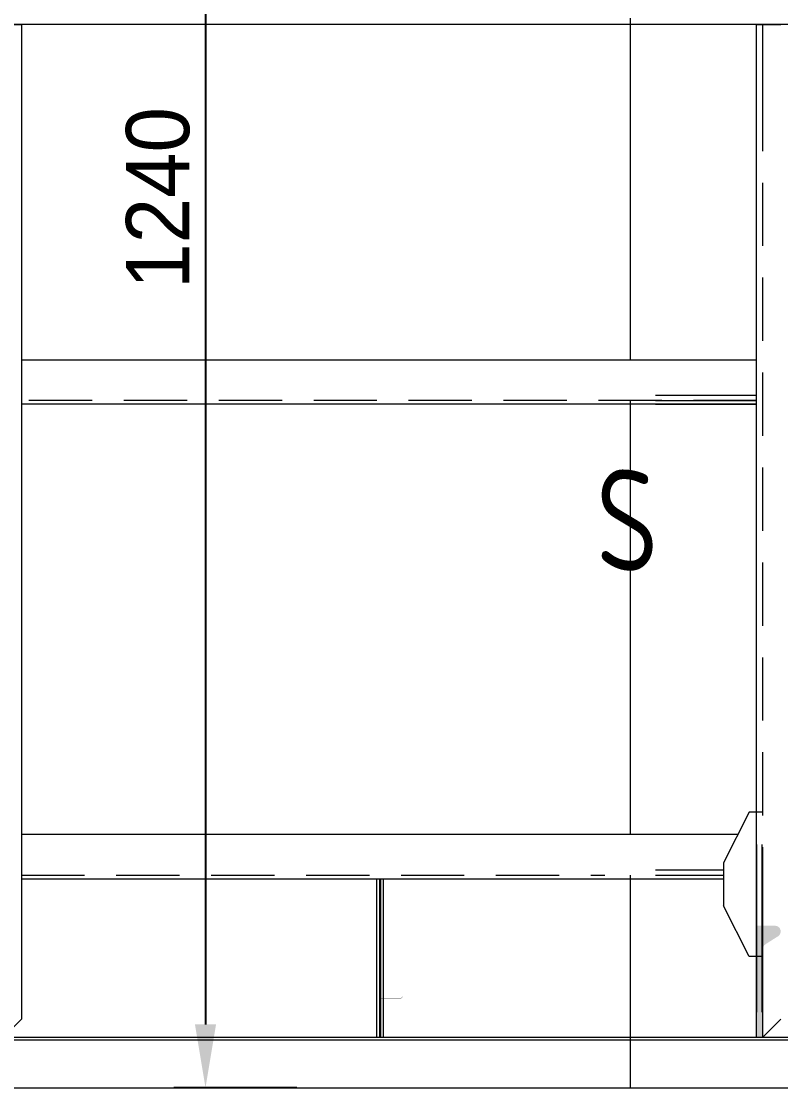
# Model space of a CAD drawing. Header units: millimetres. Extents: x 149544 to 197467, y -3118 to 25363.
# Drawn here: x 156837 to 157437, y 16106 to 16948 of the extents above; entities that cross this region are included whole.
import ezdxf

# ---------------------------------------------------------------- set-up
doc = ezdxf.new("R2010")
doc.units = ezdxf.units.MM
doc.header["$MEASUREMENT"] = 0
for name, pattern in [('K5LT32769', [0]), ('K5LT32791', [0]), ('K5LT32795', [75, 50, -25])]:
    doc.linetypes.add(name, pattern=pattern)
doc.styles.add('KTEXTSTYLE', font='GOST_AU.SHX', dxfattribs={"width": 0.96, "height": 5})
doc.dimstyles.new('PB20', dxfattribs={"dimscale": 20, "dimtxt": 2.5, "dimasz": 2.5, "dimexe": 1.25, "dimexo": 0, "dimtad": 1, "dimdec": 0, "dimtxsty": 'Standard', "dimcen": 2.5, "dimclrd": 7, "dimclre": 7, "dimclrt": 4, "dimadec": 0, "dimazin": 0, "dimtfac": 1, "dimtdec": 0, "dimtmove": 0, "dimatfit": 3, "dimfxl": 1.25, "dimarcsym": 0})

# ---------------------------------------------------------------- blocks, each defined once
blk = doc.blocks.new('*D2350')
at = {"color": 7, "lineweight": -2}
for p, q in [((156932.9, 17345.93), (157007.35, 17345.93)), ((156982.35, 17295.93), (156982.35, 16155.93)), ((157054.46, 16105.93), (156957.35, 16105.93))]:
    blk.add_line(p, q, dxfattribs=at)
at = {"color": 7}
for points in [[(156974.02, 17295.93), (156990.69, 17295.93), (156982.35, 17345.93)], [(156974.02, 16155.93), (156990.69, 16155.93), (156982.35, 16105.93)]]:
    blk.add_solid(points, dxfattribs=at)
at = {"layer": 'Defpoints', "color": 0}
for p in [(156932.9, 17345.93), (156982.35, 16105.93), (157054.46, 16105.93)]:
    blk.add_point(p, dxfattribs=at)
at = {"color": 4, "insert": (156944.85, 16808.93), "char_height": 50, "attachment_point": 5, "rotation": 90}
blk.add_mtext('\\H50.0;\\W0.965;\\Q0;\\H50.0;\\W0.965;\\Q0;\\Q0;1240', dxfattribs=at)

msp = doc.modelspace()

# ---------------------------------------------------------------- hatches: boundary and pattern name
msp.add_hatch(color=0).paths.add_polyline_path([(157417.84, 16145.93), (157422.84, 16145.93), (157422.84, 16215.46), (157423.08, 16216.97), (157423.77, 16218.29), (157424.84, 16219.27), (157434.84, 16225.61), (157436.11, 16226.9), (157436.78, 16228.65), (157436.7, 16230.55), (157435.9, 16232.24), (157434.53, 16233.4), (157432.84, 16233.81), (157417.84, 16233.81)])

# ---------------------------------------------------------------- linework, layer by layer
at = {"color": 0, "linetype": 'K5LT32769', "lineweight": 18}
for p, q in [((161195.53, 16945.93), (155779.84, 16945.93)), ((156817.84, 16945.93), (156836.84, 16945.93)), ((157317.81, 16950.93), (157317.81, 16680.93)), ((157417.84, 16945.93), (157436.84, 16945.93)), ((157417.84, 16145.93), (157417.84, 16945.93)), ((157417.84, 16945.93), (157422.84, 16945.93)), ((157422.84, 16845.93), (157422.84, 16945.93)), ((156836.84, 16680.93), (157417.84, 16680.93)), ((157317.81, 16648.93), (157317.81, 16305.93)), ((157337.84, 16648.93), (157408.34, 16648.93)), ((157408.34, 16648.93), (157417.84, 16648.93)), ((157417.84, 16645.93), (156836.84, 16645.93)), ((157337.84, 16645.93), (157408.34, 16645.93)), ((157408.34, 16645.93), (157417.84, 16645.93)), ((157412.05, 16323.52), (157391.68, 16283.68)), ((157422.68, 16323.52), (157412.05, 16323.52)), ((157403.06, 16305.93), (156837.46, 16305.93)), ((157417.84, 16297.93), (157417.84, 16165.63)), ((157421.84, 16297.93), (157421.84, 16165.63)), ((157391.68, 16283.68), (157391.68, 16249.5)), ((156836.84, 16270.93), (157391.68, 16270.93)), ((157117.84, 16145.93), (157117.84, 16270.93)), ((157119.84, 16270.93), (157119.84, 16145.93)), ((157120.84, 16145.93), (157120.84, 16270.93)), ((157122.84, 16270.93), (157122.84, 16145.93)), ((157317.81, 16273.93), (157317.81, 16105.93)), ((157337.84, 16273.93), (157391.68, 16273.93)), ((157337.84, 16270.93), (157391.68, 16270.93)), ((157412.05, 16209.66), (157391.68, 16249.5)), ((157422.84, 16145.93), (157422.84, 16245.93)), ((156836.84, 16226.03), (156836.84, 16159.93)), ((157117.84, 16178.89), (157117.84, 16201.61)), ((157120.84, 16178.89), (157120.84, 16201.61)), ((157422.68, 16209.66), (157412.05, 16209.66)), ((156822.84, 16145.93), (156836.84, 16159.93)), ((157422.84, 16145.93), (157436.84, 16159.93)), ((157417.84, 16145.93), (157422.84, 16145.93)), ((157417.84, 16145.93), (157422.84, 16145.93)), ((155189.72, 16105.93), (161267.53, 16105.93))]:
    msp.add_line(p, q, dxfattribs=at)
at = {"color": 2, "linetype": 'K5LT32769', "lineweight": 18}
msp.add_line((156836.84, 16945.93), (156836.84, 16226.03), dxfattribs=at)
at = {"color": 0, "linetype": 'K5LT32795', "lineweight": 18}
for p, q in [((157422.84, 16245.93), (157422.84, 16845.93)), ((157417.84, 16648.93), (156836.84, 16648.93)), ((156836.84, 16273.93), (157297.84, 16273.93))]:
    msp.add_line(p, q, dxfattribs=at)
at = {"color": 0, "linetype": 'K5LT32791', "lineweight": 18}
for p, q in [((157337.84, 16652.97), (157417.84, 16652.97)), ((157337.84, 16277.97), (157391.68, 16277.97)), ((155189.72, 16145.93), (160017.84, 16145.93)), ((155189.72, 16145.93), (161408.68, 16145.93)), ((155189.72, 16143.74), (161408.96, 16143.74))]:
    msp.add_line(p, q, dxfattribs=at)
at = {"color": 0, "linetype": 'K5LT32791', "const_width": 0.18}
msp.add_lwpolyline([(157117.84, 16145.93), (157118.84, 16145.93), (157119.55, 16146.26), (157119.84, 16147.03), (157119.84, 16174.49), (157120.11, 16175.59), (157120.84, 16176.4), (157121.84, 16176.69), (157136.84, 16176.69), (157137.55, 16177.01), (157137.84, 16177.79), (157137.84, 16178.89), (157117.84, 16178.89), (157117.84, 16145.93)], dxfattribs=at)

# ---------------------------------------------------------------- texts
at = {"color": 0, "insert": (157290.94, 16594.36), "char_height": 2.5, "attachment_point": 1, "style": 'KTEXTSTYLE'}
msp.add_mtext('\\H3.5;\\W0.965;\\Q15;\\Q0;\\H80.00;{\\c255;S}', dxfattribs=at)

# ---------------------------------------------------------------- dimensions: what is measured, and where the dimension line sits
at = {"color": 0}
dim = msp.add_linear_dim(base=(156982.35, 16105.93), p1=(156932.9, 17345.93), p2=(157054.46, 16105.93), angle=90, text='\\H50.0;\\W0.965;\\Q0;\\H50.0;\\W0.965;\\Q0;\\Q0;1240', dimstyle='PB20', dxfattribs=at)
dim.commit()
dim.dimension.update_dxf_attribs({"geometry": '*D2350', "text_midpoint": (156982.35, 16808.93), "dimtype": 160})

doc.saveas('drawing.dxf')
